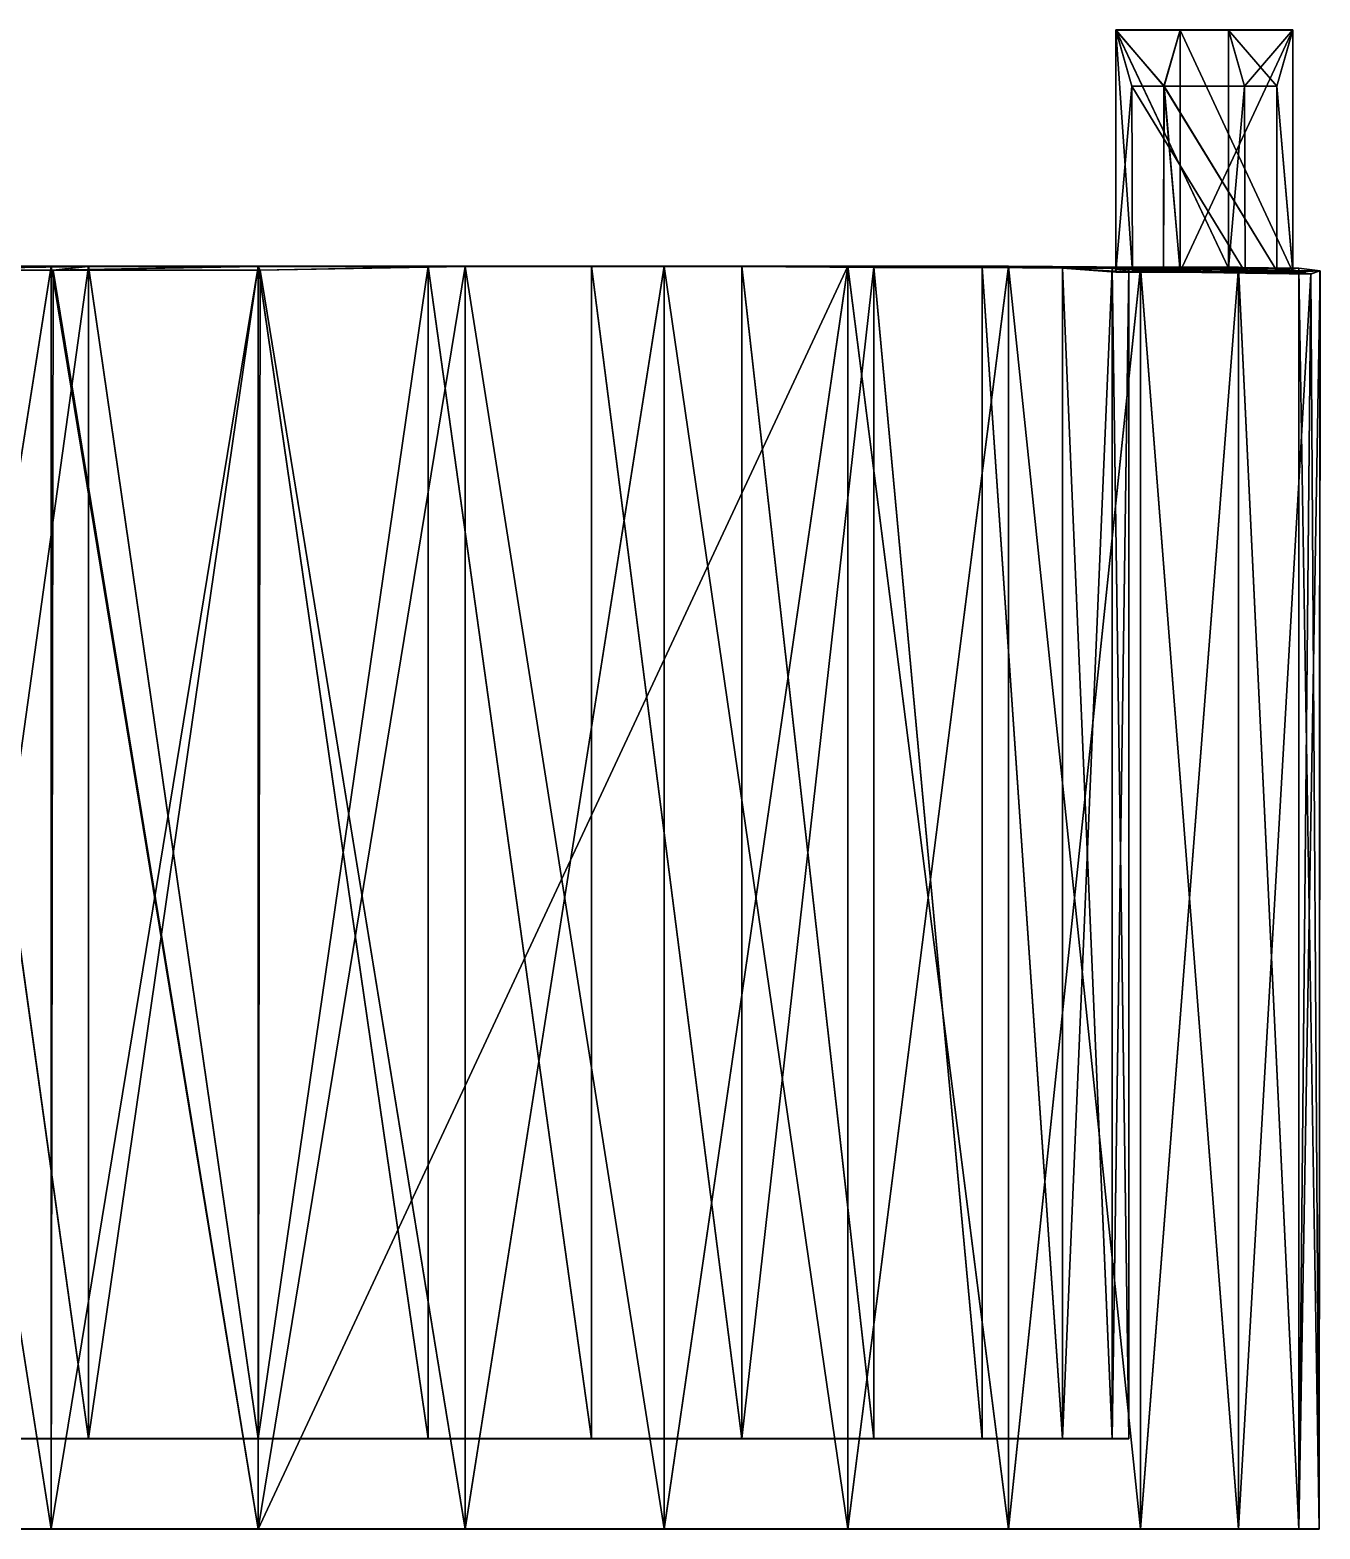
# Model space of a CAD drawing. Extents: x 1.3 to 43.3, y 5.2 to 35.2.
# Drawn here: x 17.78 to 43.3, y 5.23 to 34.88 of the extents above; entities that cross this region are included whole.
import ezdxf

# ---------------------------------------------------------------- set-up
doc = ezdxf.new("R2010")
doc.units = 0

msp = doc.modelspace()

# ---------------------------------------------------------------- linework, layer by layer
for points in [[(41.49, 30.169, 29.352), (39.258, 34.88, 29.032), (39.258, 30.089, 29.031)], [(40.212, 33.766, 22.445), (39.576, 33.766, 26.837), (39.258, 34.88, 29.032)], [(40.53, 34.88, 20.25), (39.258, 34.88, 29.032), (41.489, 34.88, 29.353)], [(41.49, 30.169, 29.352), (41.489, 34.88, 29.353), (39.258, 34.88, 29.032)], [(39.576, 33.766, 26.837), (39.258, 30.089, 29.031), (39.258, 34.88, 29.032)], [(40.53, 34.88, 20.25), (40.212, 33.766, 22.445), (39.258, 34.88, 29.032)], [(42.762, 34.878, 20.572), (41.49, 34.878, 29.352), (39.259, 34.878, 29.031)], [(42.762, 34.878, 20.572), (39.259, 34.878, 29.031), (40.531, 34.878, 20.251)], [(41.49, 30.171, 29.352), (39.259, 30.091, 29.031), (39.259, 34.878, 29.031)], [(41.49, 30.171, 29.352), (39.259, 34.878, 29.031), (41.49, 34.878, 29.352)], [(39.259, 34.878, 29.031), (39.259, 30.091, 29.031), (39.589, 30.091, 26.751)], [(39.259, 34.878, 29.031), (39.589, 30.091, 26.751), (39.577, 33.765, 26.836)], [(39.259, 34.878, 29.031), (39.577, 33.765, 26.836), (40.213, 33.765, 22.446)], [(40.531, 34.878, 20.251), (39.259, 34.878, 29.031), (40.213, 33.765, 22.446)], [(40.53, 34.88, 20.25), (40.53, 30.1, 20.251), (40.212, 33.766, 22.445)], [(40.213, 33.765, 22.446), (40.531, 30.09, 20.251), (40.531, 34.878, 20.251)], [(40.53, 34.88, 20.25), (41.489, 34.88, 29.353), (42.761, 34.88, 20.571)], [(42.761, 34.88, 20.571), (40.53, 30.1, 20.251), (40.53, 34.88, 20.25)], [(42.761, 34.88, 20.571), (42.761, 30.1, 20.572), (40.53, 30.1, 20.251)], [(40.531, 34.878, 20.251), (40.531, 30.09, 20.251), (42.762, 30.09, 20.572)], [(40.531, 34.878, 20.251), (42.762, 30.09, 20.572), (42.762, 34.878, 20.572)], [(41.807, 33.766, 27.158), (41.489, 34.88, 29.353), (42.761, 34.88, 20.571)], [(41.807, 33.766, 27.158), (41.49, 30.169, 29.352), (41.489, 34.88, 29.353)], [(42.444, 33.765, 22.767), (42.762, 34.878, 20.572), (41.49, 34.878, 29.352)], [(41.49, 34.878, 29.352), (41.49, 30.171, 29.352), (41.808, 33.765, 27.157)], [(41.49, 34.878, 29.352), (41.808, 33.765, 27.157), (42.444, 33.765, 22.767)], [(42.761, 34.88, 20.571), (42.443, 33.766, 22.766), (41.807, 33.766, 27.158)], [(42.761, 34.88, 20.571), (42.761, 30.1, 20.572), (42.443, 33.766, 22.766)], [(42.444, 33.765, 22.767), (42.762, 30.09, 20.572), (42.762, 34.878, 20.572)], [(39.576, 33.766, 26.837), (39.589, 30.089, 26.751), (39.258, 30.089, 29.031)], [(39.576, 33.766, 26.837), (41.807, 33.766, 27.158), (42.443, 33.766, 22.766)], [(39.576, 33.766, 26.837), (42.443, 33.766, 22.766), (40.212, 33.766, 22.445)], [(39.576, 33.766, 26.837), (39.589, 30.089, 26.751), (41.82, 30.089, 27.072)], [(39.576, 33.766, 26.837), (41.82, 30.089, 27.072), (41.807, 33.766, 27.158)], [(39.577, 33.765, 26.836), (40.213, 33.765, 22.446), (42.444, 33.765, 22.767)], [(39.577, 33.765, 26.836), (42.444, 33.765, 22.767), (41.808, 33.765, 27.157)], [(39.577, 33.765, 26.836), (41.808, 33.765, 27.157), (41.821, 30.091, 27.072)], [(39.577, 33.765, 26.836), (41.821, 30.091, 27.072), (39.589, 30.091, 26.751)], [(40.212, 33.766, 22.445), (42.443, 30.117, 22.768), (40.2, 30.1, 22.53)], [(40.53, 30.1, 20.251), (40.2, 30.1, 22.53), (40.212, 33.766, 22.445)], [(42.444, 30.114, 22.769), (40.213, 33.765, 22.446), (40.201, 30.098, 22.531)], [(40.213, 33.765, 22.446), (40.201, 30.098, 22.531), (40.531, 30.09, 20.251)], [(40.212, 33.766, 22.445), (42.443, 33.766, 22.766), (42.443, 30.117, 22.768)], [(42.444, 30.114, 22.769), (42.444, 33.765, 22.767), (40.213, 33.765, 22.446)], [(41.807, 33.766, 27.158), (41.82, 30.089, 27.072), (41.49, 30.169, 29.352)], [(41.49, 30.171, 29.352), (41.821, 30.091, 27.072), (41.808, 33.765, 27.157)], [(42.761, 30.1, 20.572), (42.443, 30.117, 22.768), (42.443, 33.766, 22.766)], [(42.444, 33.765, 22.767), (42.444, 30.114, 22.769), (42.762, 30.09, 20.572)], [(18.197, 30.205, 2.388), (18.197, 5.228, 2.388), (14.259, 5.228, 3.579)], [(18.197, 30.205, 2.388), (14.259, 5.228, 3.579), (14.259, 30.205, 3.579)], [(18.197, 30.205, 2.388), (14.259, 30.205, 3.579), (15.701, 30.205, 7.05)], [(18.197, 30.202, 2.39), (14.259, 30.202, 3.581), (14.259, 5.23, 3.581)], [(18.197, 30.202, 2.39), (14.259, 5.23, 3.581), (18.197, 5.23, 2.39)], [(14.259, 30.202, 3.581), (18.197, 30.202, 2.39), (15.7, 30.202, 7.049)], [(14.298, 30.13, 42.393), (14.259, 5.228, 42.247), (18.197, 5.228, 43.438)], [(14.298, 30.127, 42.392), (18.197, 5.23, 43.436), (14.259, 5.23, 42.245)], [(18.932, 30.205, 39.753), (15.701, 30.205, 38.776), (14.298, 30.13, 42.393)], [(14.298, 30.13, 42.393), (18.236, 30.13, 43.584), (18.932, 30.205, 39.753)], [(14.298, 30.127, 42.392), (15.7, 30.202, 38.777), (18.932, 30.202, 39.755)], [(18.236, 30.127, 43.583), (14.298, 30.127, 42.392), (18.932, 30.202, 39.755)], [(14.298, 30.13, 42.393), (18.197, 5.228, 43.438), (18.236, 30.13, 43.584)], [(14.298, 30.127, 42.392), (18.236, 30.127, 43.583), (18.197, 5.23, 43.436)], [(15.7, 30.202, 7.049), (18.932, 30.202, 6.071), (18.932, 7.014, 6.071)], [(15.7, 30.202, 7.049), (18.932, 7.014, 6.071), (15.7, 7.014, 7.049)], [(15.7, 30.202, 38.777), (15.7, 7.014, 38.777), (18.932, 7.014, 39.755)], [(15.7, 30.202, 38.777), (18.932, 7.014, 39.755), (18.932, 30.202, 39.755)], [(18.197, 30.202, 2.39), (18.932, 30.202, 6.071), (15.7, 30.202, 7.049)], [(15.701, 7.017, 7.05), (18.932, 30.205, 6.073), (15.701, 30.205, 7.05)], [(15.701, 30.205, 38.776), (18.932, 30.205, 39.753), (18.932, 7.017, 39.753)], [(15.701, 30.205, 38.776), (18.932, 7.017, 39.753), (15.701, 7.017, 38.776)], [(15.701, 7.017, 7.05), (18.932, 7.017, 6.073), (18.932, 30.205, 6.073)], [(15.701, 30.205, 7.05), (18.932, 30.205, 6.073), (18.197, 30.205, 2.388)], [(18.197, 30.205, 2.388), (22.293, 30.205, 1.986), (26.388, 30.205, 2.388)], [(22.293, 5.228, 1.986), (18.197, 5.228, 2.388), (18.197, 30.205, 2.388)], [(18.197, 30.205, 2.388), (26.388, 30.205, 2.388), (33.955, 30.205, 5.513)], [(33.955, 30.205, 5.513), (22.293, 5.228, 1.986), (18.197, 30.205, 2.388)], [(22.293, 30.205, 1.986), (18.197, 30.205, 2.388), (18.932, 30.205, 6.073)], [(18.197, 30.202, 2.39), (22.292, 30.202, 1.988), (18.932, 30.202, 6.071)], [(22.292, 30.202, 1.988), (18.197, 30.202, 2.39), (18.197, 5.23, 2.39)], [(22.292, 30.202, 1.988), (18.197, 5.23, 2.39), (22.292, 5.23, 1.988)], [(18.236, 30.13, 43.584), (18.197, 5.228, 43.438), (22.293, 5.228, 43.84)], [(18.236, 30.127, 43.583), (22.292, 5.23, 43.838), (18.197, 5.23, 43.436)], [(18.236, 30.13, 43.584), (22.331, 30.13, 43.986), (22.292, 30.205, 40.083)], [(18.236, 30.13, 43.584), (22.292, 30.205, 40.083), (18.932, 30.205, 39.753)], [(22.331, 30.127, 43.985), (18.236, 30.127, 43.583), (22.292, 30.202, 40.085)], [(18.236, 30.127, 43.583), (18.932, 30.202, 39.755), (22.292, 30.202, 40.085)], [(18.236, 30.13, 43.584), (22.293, 5.228, 43.84), (22.331, 30.13, 43.986)], [(18.236, 30.127, 43.583), (22.331, 30.127, 43.985), (22.292, 5.23, 43.838)], [(18.932, 7.017, 6.073), (22.292, 30.205, 5.743), (18.932, 30.205, 6.073)], [(18.932, 30.205, 39.753), (22.292, 30.205, 40.083), (22.292, 7.017, 40.083)], [(18.932, 30.205, 39.753), (22.292, 7.017, 40.083), (18.932, 7.017, 39.753)], [(18.932, 7.017, 6.073), (22.292, 7.017, 5.743), (22.292, 30.205, 5.743)], [(22.293, 30.205, 1.986), (18.932, 30.205, 6.073), (22.292, 30.205, 5.743)], [(18.932, 30.202, 6.071), (22.292, 30.202, 5.741), (22.292, 7.014, 5.741)], [(18.932, 30.202, 6.071), (22.292, 7.014, 5.741), (18.932, 7.014, 6.071)], [(18.932, 30.202, 39.755), (18.932, 7.014, 39.755), (22.292, 7.014, 40.085)], [(18.932, 30.202, 39.755), (22.292, 7.014, 40.085), (22.292, 30.202, 40.085)], [(18.932, 30.202, 6.071), (22.292, 30.202, 1.988), (22.292, 30.202, 5.741)], [(22.292, 7.017, 5.743), (25.653, 30.205, 6.073), (22.292, 30.205, 5.743)], [(22.292, 30.205, 40.083), (25.653, 30.205, 39.753), (25.653, 7.017, 39.753)], [(22.292, 30.205, 40.083), (25.653, 7.017, 39.753), (22.292, 7.017, 40.083)], [(22.292, 7.017, 5.743), (25.653, 7.017, 6.073), (25.653, 30.205, 6.073)], [(22.331, 30.13, 43.986), (26.388, 30.205, 43.438), (22.292, 30.205, 40.083)], [(26.388, 30.205, 43.438), (25.653, 30.205, 39.753), (22.292, 30.205, 40.083)], [(25.653, 30.205, 6.073), (22.293, 30.205, 1.986), (22.292, 30.205, 5.743)], [(22.292, 30.202, 5.741), (25.653, 30.202, 6.071), (25.653, 7.014, 6.071)], [(22.292, 30.202, 5.741), (25.653, 7.014, 6.071), (22.292, 7.014, 5.741)], [(22.292, 30.202, 40.085), (22.292, 7.014, 40.085), (25.653, 7.014, 39.755)], [(22.292, 30.202, 40.085), (25.653, 7.014, 39.755), (25.653, 30.202, 39.755)], [(26.388, 30.202, 43.436), (22.331, 30.127, 43.985), (22.292, 30.202, 40.085)], [(26.388, 30.202, 43.436), (22.292, 30.202, 40.085), (25.653, 30.202, 39.755)], [(22.292, 30.202, 1.988), (26.388, 30.202, 2.39), (25.653, 30.202, 6.071)], [(22.292, 30.202, 1.988), (25.653, 30.202, 6.071), (22.292, 30.202, 5.741)], [(26.388, 30.202, 2.39), (22.292, 30.202, 1.988), (22.292, 5.23, 1.988)], [(26.388, 30.202, 2.39), (22.292, 5.23, 1.988), (26.388, 5.23, 2.39)], [(22.331, 30.127, 43.985), (26.388, 5.23, 43.436), (22.292, 5.23, 43.838)], [(33.955, 30.205, 5.513), (30.326, 5.228, 3.579), (22.293, 5.228, 1.986)], [(26.388, 30.205, 2.388), (22.293, 30.205, 1.986), (25.653, 30.205, 6.073)], [(22.331, 30.13, 43.986), (22.293, 5.228, 43.84), (26.388, 5.228, 43.438)], [(22.331, 30.13, 43.986), (26.388, 5.228, 43.438), (26.388, 30.205, 43.438)], [(22.331, 30.127, 43.985), (26.388, 30.202, 43.436), (26.388, 5.23, 43.436)], [(25.653, 30.205, 6.073), (28.884, 7.017, 7.05), (28.884, 30.205, 7.05)], [(25.653, 30.205, 39.753), (28.884, 30.205, 38.776), (28.884, 7.017, 38.776)], [(25.653, 30.205, 39.753), (28.884, 7.017, 38.776), (25.653, 7.017, 39.753)], [(25.653, 30.205, 6.073), (25.653, 7.017, 6.073), (28.884, 7.017, 7.05)], [(25.653, 30.205, 39.753), (26.388, 30.205, 43.438), (28.884, 30.205, 38.776)], [(28.884, 30.205, 7.05), (26.388, 30.205, 2.388), (25.653, 30.205, 6.073)], [(25.653, 30.202, 6.071), (28.885, 30.202, 7.049), (28.885, 7.014, 7.049)], [(25.653, 30.202, 6.071), (28.885, 7.014, 7.049), (25.653, 7.014, 6.071)], [(25.653, 30.202, 39.755), (25.653, 7.014, 39.755), (28.885, 7.014, 38.777)], [(25.653, 30.202, 39.755), (28.885, 7.014, 38.777), (28.885, 30.202, 38.777)], [(28.885, 30.202, 7.049), (25.653, 30.202, 6.071), (26.388, 30.202, 2.39)], [(25.653, 30.202, 39.755), (28.885, 30.202, 38.777), (26.388, 30.202, 43.436)], [(26.388, 5.228, 43.438), (30.326, 30.205, 42.247), (26.388, 30.205, 43.438)], [(26.388, 30.205, 2.388), (30.326, 30.205, 3.579), (33.955, 30.205, 5.513)], [(26.388, 5.228, 43.438), (30.326, 5.228, 42.247), (30.326, 30.205, 42.247)], [(26.388, 30.205, 43.438), (30.326, 30.205, 42.247), (28.884, 30.205, 38.776)], [(30.326, 30.205, 3.579), (26.388, 30.205, 2.388), (28.884, 30.205, 7.05)], [(26.388, 30.202, 43.436), (30.326, 30.202, 42.245), (30.326, 5.23, 42.245)], [(26.388, 30.202, 43.436), (30.326, 5.23, 42.245), (26.388, 5.23, 43.436)], [(26.388, 5.23, 2.39), (30.326, 5.23, 3.581), (30.326, 30.202, 3.581)], [(30.326, 30.202, 42.245), (26.388, 30.202, 43.436), (28.885, 30.202, 38.777)], [(26.388, 30.202, 2.39), (30.326, 30.202, 3.581), (28.885, 30.202, 7.049)], [(30.326, 30.202, 3.581), (26.388, 30.202, 2.39), (26.388, 5.23, 2.39)], [(28.884, 30.205, 7.05), (31.862, 7.017, 8.637), (31.862, 30.205, 8.637)], [(28.884, 30.205, 38.776), (31.862, 30.205, 37.189), (31.862, 7.017, 37.189)], [(28.884, 30.205, 38.776), (31.862, 7.017, 37.189), (28.884, 7.017, 38.776)], [(28.884, 30.205, 7.05), (31.862, 30.205, 8.637), (30.326, 30.205, 3.579)], [(28.884, 30.205, 7.05), (28.884, 7.017, 7.05), (31.862, 7.017, 8.637)], [(30.326, 30.205, 42.247), (31.862, 30.205, 37.189), (28.884, 30.205, 38.776)], [(28.885, 30.202, 7.049), (31.863, 30.202, 8.635), (31.863, 7.014, 8.635)], [(28.885, 30.202, 7.049), (31.863, 7.014, 8.635), (28.885, 7.014, 7.049)], [(28.885, 30.202, 38.777), (28.885, 7.014, 38.777), (31.863, 7.014, 37.191)], [(28.885, 30.202, 38.777), (31.863, 7.014, 37.191), (31.863, 30.202, 37.191)], [(28.885, 30.202, 38.777), (31.863, 30.202, 37.191), (30.326, 30.202, 42.245)], [(30.326, 30.202, 3.581), (31.863, 30.202, 8.635), (28.885, 30.202, 7.049)], [(30.326, 5.228, 42.247), (33.955, 30.205, 40.313), (30.326, 30.205, 42.247)], [(33.955, 30.205, 5.513), (33.955, 5.228, 5.513), (30.326, 5.228, 3.579)], [(30.326, 5.228, 42.247), (33.955, 5.228, 40.313), (33.955, 30.205, 40.313)], [(30.326, 30.205, 42.247), (33.955, 30.205, 40.313), (31.862, 30.205, 37.189)], [(33.955, 30.205, 5.513), (30.326, 30.205, 3.579), (31.862, 30.205, 8.637)], [(33.955, 30.202, 40.312), (30.326, 5.23, 42.245), (30.326, 30.202, 42.245)], [(33.955, 30.202, 40.312), (33.955, 5.23, 40.312), (30.326, 5.23, 42.245)], [(33.955, 30.202, 40.312), (30.326, 30.202, 42.245), (31.863, 30.202, 37.191)], [(30.326, 30.202, 3.581), (33.955, 30.202, 5.514), (31.863, 30.202, 8.635)], [(33.955, 5.23, 5.514), (33.955, 30.202, 5.514), (30.326, 30.202, 3.581)], [(30.326, 5.23, 3.581), (33.955, 5.23, 5.514), (30.326, 30.202, 3.581)], [(31.862, 7.017, 8.637), (34.472, 30.186, 10.772), (31.862, 30.205, 8.637)], [(31.862, 30.205, 37.189), (34.472, 30.186, 35.054), (34.472, 7.017, 35.054)], [(31.862, 30.205, 37.189), (34.472, 7.017, 35.054), (31.862, 7.017, 37.189)], [(31.862, 30.205, 37.189), (33.955, 30.205, 40.313), (34.472, 30.186, 35.054)], [(31.862, 30.205, 8.637), (34.472, 30.186, 10.772), (33.955, 30.205, 5.513)], [(31.862, 7.017, 8.637), (34.472, 7.017, 10.772), (34.472, 30.186, 10.772)], [(31.863, 30.202, 8.635), (34.473, 30.184, 10.771), (34.473, 7.014, 10.771)], [(31.863, 30.202, 8.635), (34.473, 7.014, 10.771), (31.863, 7.014, 8.635)], [(31.863, 30.202, 37.191), (31.863, 7.014, 37.191), (34.473, 7.014, 35.055)], [(31.863, 30.202, 37.191), (34.473, 7.014, 35.055), (34.473, 30.184, 35.055)], [(33.955, 30.202, 40.312), (31.863, 30.202, 37.191), (34.473, 30.184, 35.055)], [(33.955, 30.202, 5.514), (34.473, 30.184, 10.771), (31.863, 30.202, 8.635)], [(33.955, 30.205, 5.513), (37.137, 30.205, 8.116), (37.137, 5.228, 8.116)], [(33.955, 30.205, 5.513), (37.137, 5.228, 8.116), (33.955, 5.228, 5.513)], [(33.955, 5.228, 40.313), (37.137, 30.205, 37.71), (33.955, 30.205, 40.313)], [(33.955, 5.228, 40.313), (37.137, 5.228, 37.71), (37.137, 30.205, 37.71)], [(33.955, 30.205, 40.313), (37.137, 30.205, 37.71), (34.472, 30.186, 35.054)], [(37.137, 30.205, 8.116), (33.955, 30.205, 5.513), (34.472, 30.186, 10.772)], [(33.955, 30.202, 5.514), (33.955, 5.23, 5.514), (37.136, 5.23, 8.117)], [(33.955, 30.202, 5.514), (37.136, 5.23, 8.117), (37.136, 30.202, 8.117)], [(37.136, 30.202, 37.709), (33.955, 5.23, 40.312), (33.955, 30.202, 40.312)], [(37.136, 30.202, 37.709), (37.136, 5.23, 37.709), (33.955, 5.23, 40.312)], [(37.136, 30.202, 37.709), (33.955, 30.202, 40.312), (34.473, 30.184, 35.055)], [(33.955, 30.202, 5.514), (37.136, 30.202, 8.117), (34.473, 30.184, 10.771)], [(36.614, 30.186, 32.452), (34.472, 30.186, 35.054), (37.137, 30.205, 37.71)], [(36.614, 30.186, 13.374), (37.137, 30.205, 8.116), (34.472, 30.186, 10.772)], [(34.472, 30.186, 10.772), (34.472, 7.017, 10.772), (36.614, 7.017, 13.374)], [(34.472, 30.186, 10.772), (36.614, 7.017, 13.374), (36.614, 30.186, 13.374)], [(34.472, 30.186, 35.054), (36.614, 30.186, 32.452), (36.614, 7.017, 32.452)], [(34.472, 30.186, 35.054), (36.614, 7.017, 32.452), (34.472, 7.017, 35.054)], [(36.615, 30.184, 32.453), (37.136, 30.202, 37.709), (34.473, 30.184, 35.055)], [(37.136, 30.202, 8.117), (36.615, 30.184, 13.373), (34.473, 30.184, 10.771)], [(34.473, 30.184, 10.771), (36.615, 30.184, 13.373), (36.615, 7.014, 13.373)], [(34.473, 30.184, 10.771), (36.615, 7.014, 13.373), (34.473, 7.014, 10.771)], [(34.473, 30.184, 35.055), (34.473, 7.014, 35.055), (36.615, 7.014, 32.453)], [(34.473, 30.184, 35.055), (36.615, 7.014, 32.453), (36.615, 30.184, 32.453)], [(39.747, 30.186, 34.539), (36.614, 30.186, 32.452), (37.137, 30.205, 37.71)], [(39.747, 30.186, 11.287), (37.137, 30.205, 8.116), (36.614, 30.186, 13.374)], [(36.614, 30.186, 32.452), (38.205, 30.168, 29.483), (38.206, 7.017, 29.484)], [(36.614, 30.186, 32.452), (38.206, 7.017, 29.484), (36.614, 7.017, 32.452)], [(38.206, 7.017, 16.342), (38.206, 30.17, 16.342), (36.614, 30.186, 13.374)], [(38.206, 7.017, 16.342), (36.614, 30.186, 13.374), (36.614, 7.017, 13.374)], [(38.205, 30.168, 29.483), (36.614, 30.186, 32.452), (39.747, 30.186, 34.539)], [(38.206, 30.17, 16.342), (39.747, 30.186, 11.287), (36.614, 30.186, 13.374)], [(39.746, 30.184, 34.538), (37.136, 30.202, 37.709), (36.615, 30.184, 32.453)], [(37.136, 30.202, 8.117), (39.746, 30.184, 11.288), (36.615, 30.184, 13.373)], [(36.615, 30.184, 32.453), (36.615, 7.014, 32.453), (38.207, 7.014, 29.484)], [(36.615, 30.184, 32.453), (38.207, 7.014, 29.484), (38.207, 30.168, 29.484)], [(38.207, 7.014, 16.342), (36.615, 7.014, 13.373), (36.615, 30.184, 13.373)], [(38.207, 7.014, 16.342), (36.615, 30.184, 13.373), (38.207, 30.168, 16.342)], [(36.615, 30.184, 32.453), (38.207, 30.168, 29.484), (39.746, 30.184, 34.538)], [(38.207, 30.168, 16.342), (36.615, 30.184, 13.373), (39.746, 30.184, 11.288)], [(37.136, 30.202, 8.117), (37.136, 5.23, 8.117), (39.746, 5.23, 11.288)], [(37.136, 30.202, 8.117), (39.746, 5.23, 11.288), (39.746, 30.184, 11.288)], [(39.746, 30.184, 34.538), (37.136, 5.23, 37.709), (37.136, 30.202, 37.709)], [(39.746, 30.184, 34.538), (39.746, 5.23, 34.538), (37.136, 5.23, 37.709)], [(39.747, 30.186, 11.287), (37.137, 5.228, 8.116), (37.137, 30.205, 8.116)], [(37.137, 5.228, 37.71), (39.747, 30.186, 34.539), (37.137, 30.205, 37.71)], [(39.747, 30.186, 11.287), (39.747, 5.228, 11.287), (37.137, 5.228, 8.116)], [(37.137, 5.228, 37.71), (39.747, 5.228, 34.539), (39.747, 30.186, 34.539)], [(41.688, 30.184, 30.922), (38.205, 30.168, 29.483), (39.747, 30.186, 34.539)], [(41.688, 30.184, 30.922), (38.205, 30.168, 29.483), (39.258, 30.089, 29.031)], [(39.589, 30.089, 26.751), (38.205, 30.168, 29.483), (39.186, 30.165, 26.263)], [(39.589, 30.089, 26.751), (39.258, 30.089, 29.031), (38.205, 30.168, 29.483)], [(38.206, 7.017, 29.484), (38.205, 30.168, 29.483), (39.186, 30.165, 26.263)], [(41.687, 30.186, 14.905), (39.747, 30.186, 11.287), (38.206, 30.17, 16.342)], [(38.206, 30.17, 16.342), (39.186, 30.17, 19.563), (41.687, 30.186, 14.905)], [(38.206, 30.17, 16.342), (38.206, 7.017, 16.342), (39.186, 7.017, 19.563)], [(38.206, 30.17, 16.342), (39.186, 7.017, 19.563), (39.186, 30.17, 19.563)], [(38.206, 7.017, 29.484), (39.186, 30.165, 26.263), (39.186, 7.017, 26.263)], [(41.686, 30.184, 30.921), (39.259, 30.091, 29.031), (38.207, 30.168, 29.484)], [(38.207, 30.168, 29.484), (41.686, 30.184, 30.921), (39.746, 30.184, 34.538)], [(39.746, 30.184, 11.288), (41.686, 30.184, 14.905), (38.207, 30.168, 16.342)], [(41.686, 30.184, 14.905), (39.187, 30.16, 19.563), (38.207, 30.168, 16.342)], [(39.589, 30.091, 26.751), (39.187, 30.168, 26.263), (38.207, 30.168, 29.484)], [(39.589, 30.091, 26.751), (38.207, 30.168, 29.484), (39.259, 30.091, 29.031)], [(39.187, 7.014, 26.263), (39.187, 30.168, 26.263), (38.207, 30.168, 29.484)], [(39.187, 7.014, 26.263), (38.207, 30.168, 29.484), (38.207, 7.014, 29.484)], [(38.207, 30.168, 16.342), (39.187, 30.16, 19.563), (39.187, 7.014, 19.563)], [(38.207, 30.168, 16.342), (39.187, 7.014, 19.563), (38.207, 7.014, 16.342)], [(43.121, 30.058, 19.195), (41.687, 30.186, 14.905), (39.186, 30.17, 19.563)], [(40.2, 30.1, 22.53), (39.186, 30.17, 19.563), (39.516, 30.168, 22.913)], [(39.186, 7.017, 19.563), (39.516, 30.168, 22.913), (39.186, 30.17, 19.563)], [(40.2, 30.1, 22.53), (40.53, 30.1, 20.251), (39.186, 30.17, 19.563)], [(39.186, 30.165, 26.263), (39.516, 30.168, 22.913), (39.517, 7.017, 22.913)], [(39.186, 7.017, 19.563), (39.517, 7.017, 22.913), (39.516, 30.168, 22.913)], [(42.882, 30.165, 26.707), (39.186, 30.165, 26.263), (39.516, 30.168, 22.913)], [(41.82, 30.089, 27.072), (39.186, 30.165, 26.263), (42.882, 30.165, 26.707)], [(39.186, 30.165, 26.263), (39.517, 7.017, 22.913), (39.186, 7.017, 26.263)], [(41.82, 30.089, 27.072), (39.589, 30.089, 26.751), (39.186, 30.165, 26.263)], [(41.686, 30.184, 14.905), (43.12, 30.049, 19.195), (39.187, 30.16, 19.563)], [(40.201, 30.098, 22.531), (39.518, 30.168, 22.913), (39.187, 30.16, 19.563)], [(41.821, 30.091, 27.072), (39.187, 30.168, 26.263), (39.589, 30.091, 26.751)], [(39.187, 30.168, 26.263), (39.187, 7.014, 26.263), (39.518, 7.014, 22.913)], [(39.187, 30.168, 26.263), (39.518, 7.014, 22.913), (39.518, 30.168, 22.913)], [(39.187, 7.014, 19.563), (39.187, 30.16, 19.563), (39.518, 30.168, 22.913)], [(39.187, 7.014, 19.563), (39.518, 30.168, 22.913), (39.518, 7.014, 22.913)], [(41.821, 30.091, 27.072), (42.881, 30.168, 26.707), (39.187, 30.168, 26.263)], [(39.518, 30.168, 22.913), (39.187, 30.168, 26.263), (42.881, 30.168, 26.707)], [(40.201, 30.098, 22.531), (39.187, 30.16, 19.563), (40.531, 30.09, 20.251)], [(40.531, 30.09, 20.251), (39.187, 30.16, 19.563), (43.12, 30.049, 19.195)], [(41.688, 30.184, 30.922), (39.258, 30.089, 29.031), (41.49, 30.169, 29.352)], [(41.686, 30.184, 30.921), (41.49, 30.171, 29.352), (39.259, 30.091, 29.031)], [(42.443, 30.117, 22.768), (39.516, 30.168, 22.913), (43.3, 30.115, 23.299)], [(42.882, 30.165, 26.707), (39.516, 30.168, 22.913), (43.3, 30.115, 23.299)], [(42.443, 30.117, 22.768), (40.2, 30.1, 22.53), (39.516, 30.168, 22.913)], [(43.298, 30.115, 23.299), (39.518, 30.168, 22.913), (40.201, 30.098, 22.531)], [(39.518, 30.168, 22.913), (42.881, 30.168, 26.707), (43.298, 30.115, 23.299)], [(39.746, 30.184, 11.288), (39.746, 5.23, 11.288), (41.686, 5.23, 14.905)], [(39.746, 30.184, 11.288), (41.686, 5.23, 14.905), (41.686, 30.184, 14.905)], [(41.686, 30.184, 30.921), (39.746, 5.23, 34.538), (39.746, 30.184, 34.538)], [(41.686, 30.184, 30.921), (41.686, 5.23, 30.921), (39.746, 5.23, 34.538)], [(39.747, 30.186, 11.287), (41.687, 5.228, 14.905), (39.747, 5.228, 11.287)], [(39.747, 5.228, 34.539), (41.688, 30.184, 30.922), (39.747, 30.186, 34.539)], [(39.747, 30.186, 11.287), (41.687, 30.186, 14.905), (41.687, 5.228, 14.905)], [(39.747, 5.228, 34.539), (41.687, 5.228, 30.921), (41.688, 30.184, 30.922)], [(43.298, 30.115, 23.299), (40.201, 30.098, 22.531), (42.444, 30.114, 22.769)], [(40.531, 30.09, 20.251), (43.12, 30.049, 19.195), (42.762, 30.09, 20.572)], [(41.49, 30.169, 29.352), (42.882, 30.165, 26.707), (41.688, 30.184, 30.922)], [(41.49, 30.171, 29.352), (41.686, 30.184, 30.921), (42.881, 30.168, 26.707)], [(41.49, 30.171, 29.352), (42.881, 30.168, 26.707), (41.821, 30.091, 27.072)], [(41.49, 30.169, 29.352), (41.82, 30.089, 27.072), (42.882, 30.165, 26.707)], [(41.686, 30.184, 30.921), (42.881, 30.168, 26.707), (42.881, 5.23, 26.995)], [(41.686, 30.184, 30.921), (42.881, 5.23, 26.995), (41.686, 5.23, 30.921)], [(43.12, 30.049, 19.195), (41.686, 30.184, 14.905), (41.686, 5.23, 14.905)], [(43.12, 30.049, 19.195), (41.686, 5.23, 14.905), (42.881, 5.23, 18.831)], [(42.882, 5.228, 18.83), (41.687, 30.186, 14.905), (43.121, 30.058, 19.195)], [(42.882, 5.228, 18.83), (41.687, 5.228, 14.905), (41.687, 30.186, 14.905)], [(41.688, 30.184, 30.922), (41.687, 5.228, 30.921), (42.882, 5.228, 26.996)], [(41.688, 30.184, 30.922), (42.882, 5.228, 26.996), (42.882, 30.165, 26.707)], [(42.761, 30.1, 20.572), (42.443, 30.117, 22.768), (43.3, 30.115, 23.299)], [(42.762, 30.09, 20.572), (43.298, 30.115, 23.299), (42.444, 30.114, 22.769)], [(42.761, 30.1, 20.572), (43.3, 30.115, 23.299), (43.121, 30.058, 19.195)], [(42.762, 30.09, 20.572), (43.12, 30.049, 19.195), (43.298, 30.115, 23.299)], [(42.881, 30.168, 26.707), (43.298, 30.115, 23.299), (43.284, 5.23, 22.913)], [(42.881, 30.168, 26.707), (43.284, 5.23, 22.913), (42.881, 5.23, 26.995)], [(43.284, 5.23, 22.913), (43.12, 30.049, 19.195), (42.881, 5.23, 18.831)], [(42.882, 5.228, 26.996), (43.3, 30.115, 23.299), (42.882, 30.165, 26.707)], [(42.882, 5.228, 26.996), (43.285, 5.228, 22.913), (43.3, 30.115, 23.299)], [(43.121, 30.058, 19.195), (43.285, 5.228, 22.913), (42.882, 5.228, 18.83)], [(43.284, 5.23, 22.913), (43.298, 30.115, 23.299), (43.12, 30.049, 19.195)], [(43.121, 30.058, 19.195), (43.3, 30.115, 23.299), (43.285, 5.228, 22.913)], [(22.292, 7.014, 40.085), (15.7, 7.014, 38.777), (10.112, 7.014, 35.055)], [(10.112, 7.014, 10.771), (15.7, 7.014, 7.049), (22.292, 7.014, 5.741)], [(34.473, 7.014, 35.055), (22.292, 7.014, 40.085), (10.112, 7.014, 35.055)], [(10.112, 7.014, 10.771), (22.292, 7.014, 5.741), (34.473, 7.014, 10.771)], [(34.473, 7.014, 10.771), (34.473, 7.014, 35.055), (10.112, 7.014, 35.055)], [(10.112, 7.014, 35.055), (10.112, 7.014, 10.771), (34.473, 7.014, 10.771)], [(22.292, 7.014, 40.085), (18.932, 7.014, 39.755), (15.7, 7.014, 38.777)], [(15.7, 7.014, 7.049), (18.932, 7.014, 6.071), (22.292, 7.014, 5.741)], [(18.932, 7.017, 6.073), (15.701, 7.017, 7.05), (22.292, 7.017, 40.083)], [(15.701, 7.017, 38.776), (18.932, 7.017, 39.753), (15.701, 7.017, 7.05)], [(18.932, 7.017, 39.753), (22.292, 7.017, 40.083), (15.701, 7.017, 7.05)], [(22.292, 7.017, 5.743), (18.932, 7.017, 6.073), (22.292, 7.017, 40.083)], [(25.653, 7.017, 6.073), (22.292, 7.017, 5.743), (28.884, 7.017, 38.776)], [(22.292, 7.017, 40.083), (25.653, 7.017, 39.753), (22.292, 7.017, 5.743)], [(25.653, 7.017, 39.753), (28.884, 7.017, 38.776), (22.292, 7.017, 5.743)], [(28.885, 7.014, 38.777), (25.653, 7.014, 39.755), (22.292, 7.014, 40.085)], [(22.292, 7.014, 5.741), (25.653, 7.014, 6.071), (28.885, 7.014, 7.049)], [(34.473, 7.014, 35.055), (28.885, 7.014, 38.777), (22.292, 7.014, 40.085)], [(22.292, 7.014, 5.741), (28.885, 7.014, 7.049), (34.473, 7.014, 10.771)], [(28.884, 7.017, 7.05), (25.653, 7.017, 6.073), (28.884, 7.017, 38.776)], [(34.472, 7.017, 10.772), (31.862, 7.017, 8.637), (28.884, 7.017, 38.776)], [(31.862, 7.017, 8.637), (28.884, 7.017, 7.05), (28.884, 7.017, 38.776)], [(28.884, 7.017, 38.776), (31.862, 7.017, 37.189), (34.472, 7.017, 10.772)], [(34.473, 7.014, 35.055), (31.863, 7.014, 37.191), (28.885, 7.014, 38.777)], [(28.885, 7.014, 7.049), (31.863, 7.014, 8.635), (34.473, 7.014, 10.771)], [(31.862, 7.017, 37.189), (34.472, 7.017, 35.054), (34.472, 7.017, 10.772)], [(38.206, 7.017, 16.342), (36.614, 7.017, 13.374), (34.472, 7.017, 35.054)], [(36.614, 7.017, 13.374), (34.472, 7.017, 10.772), (34.472, 7.017, 35.054)], [(34.472, 7.017, 35.054), (36.614, 7.017, 32.452), (38.206, 7.017, 16.342)], [(34.473, 7.014, 10.771), (36.615, 7.014, 13.373), (38.207, 7.014, 16.342)], [(38.207, 7.014, 29.484), (36.615, 7.014, 32.453), (34.473, 7.014, 35.055)], [(34.473, 7.014, 10.771), (38.207, 7.014, 16.342), (39.518, 7.014, 22.913)], [(39.518, 7.014, 22.913), (38.207, 7.014, 29.484), (34.473, 7.014, 35.055)], [(34.473, 7.014, 10.771), (39.518, 7.014, 22.913), (34.473, 7.014, 35.055)], [(36.614, 7.017, 32.452), (38.206, 7.017, 29.484), (38.206, 7.017, 16.342)], [(39.186, 7.017, 19.563), (38.206, 7.017, 16.342), (38.206, 7.017, 29.484)], [(38.206, 7.017, 29.484), (39.186, 7.017, 26.263), (39.186, 7.017, 19.563)], [(38.207, 7.014, 16.342), (39.187, 7.014, 19.563), (39.518, 7.014, 22.913)], [(39.518, 7.014, 22.913), (39.187, 7.014, 26.263), (38.207, 7.014, 29.484)], [(39.186, 7.017, 26.263), (39.517, 7.017, 22.913), (39.186, 7.017, 19.563)], [(26.388, 5.23, 2.39), (10.63, 5.23, 5.514), (1.704, 5.23, 18.831)], [(1.704, 5.23, 18.831), (4.839, 5.23, 34.538), (18.197, 5.23, 43.436)], [(26.388, 5.23, 2.39), (1.704, 5.23, 18.831), (18.197, 5.23, 43.436)], [(4.839, 5.23, 34.538), (10.63, 5.23, 40.312), (18.197, 5.23, 43.436)], [(14.259, 5.228, 3.579), (18.197, 5.228, 2.388), (10.629, 5.228, 40.313)], [(14.259, 5.228, 42.247), (10.629, 5.228, 40.313), (18.197, 5.228, 2.388)], [(18.197, 5.23, 2.39), (14.259, 5.23, 3.581), (10.63, 5.23, 5.514)], [(10.63, 5.23, 40.312), (14.259, 5.23, 42.245), (18.197, 5.23, 43.436)], [(26.388, 5.23, 2.39), (18.197, 5.23, 2.39), (10.63, 5.23, 5.514)], [(18.197, 5.228, 43.438), (14.259, 5.228, 42.247), (18.197, 5.228, 2.388)], [(26.388, 5.23, 2.39), (22.292, 5.23, 1.988), (18.197, 5.23, 2.39)], [(18.197, 5.23, 43.436), (22.292, 5.23, 43.838), (26.388, 5.23, 43.436)], [(18.197, 5.23, 43.436), (26.388, 5.23, 43.436), (33.955, 5.23, 40.312)], [(18.197, 5.23, 43.436), (33.955, 5.23, 40.312), (42.881, 5.23, 26.995)], [(18.197, 5.23, 43.436), (42.881, 5.23, 26.995), (26.388, 5.23, 2.39)], [(18.197, 5.228, 2.388), (22.293, 5.228, 1.986), (26.388, 5.228, 43.438)], [(26.388, 5.228, 43.438), (22.293, 5.228, 43.84), (18.197, 5.228, 2.388)], [(22.293, 5.228, 43.84), (18.197, 5.228, 43.438), (18.197, 5.228, 2.388)], [(30.326, 5.228, 3.579), (26.388, 5.228, 2.388), (22.293, 5.228, 1.986)], [(22.293, 5.228, 1.986), (26.388, 5.228, 2.388), (26.388, 5.228, 43.438)], [(26.388, 5.23, 43.436), (30.326, 5.23, 42.245), (33.955, 5.23, 40.312)], [(33.955, 5.23, 5.514), (30.326, 5.23, 3.581), (26.388, 5.23, 2.39)], [(39.746, 5.23, 11.288), (33.955, 5.23, 5.514), (26.388, 5.23, 2.39)], [(42.881, 5.23, 26.995), (39.746, 5.23, 11.288), (26.388, 5.23, 2.39)], [(26.388, 5.228, 2.388), (30.326, 5.228, 3.579), (26.388, 5.228, 43.438)], [(30.326, 5.228, 3.579), (33.955, 5.228, 5.513), (26.388, 5.228, 43.438)], [(30.326, 5.228, 42.247), (26.388, 5.228, 43.438), (33.955, 5.228, 5.513)], [(33.955, 5.228, 40.313), (30.326, 5.228, 42.247), (33.955, 5.228, 5.513)], [(33.955, 5.23, 40.312), (37.136, 5.23, 37.709), (39.746, 5.23, 34.538)], [(39.746, 5.23, 11.288), (37.136, 5.23, 8.117), (33.955, 5.23, 5.514)], [(33.955, 5.23, 40.312), (39.746, 5.23, 34.538), (42.881, 5.23, 26.995)], [(33.955, 5.228, 5.513), (37.137, 5.228, 8.116), (39.747, 5.228, 34.539)], [(39.747, 5.228, 34.539), (37.137, 5.228, 37.71), (33.955, 5.228, 5.513)], [(37.137, 5.228, 37.71), (33.955, 5.228, 40.313), (33.955, 5.228, 5.513)], [(37.137, 5.228, 8.116), (39.747, 5.228, 11.287), (39.747, 5.228, 34.539)], [(39.746, 5.23, 34.538), (41.686, 5.23, 30.921), (42.881, 5.23, 26.995)], [(42.881, 5.23, 18.831), (41.686, 5.23, 14.905), (39.746, 5.23, 11.288)], [(42.881, 5.23, 26.995), (42.881, 5.23, 18.831), (39.746, 5.23, 11.288)], [(39.747, 5.228, 11.287), (41.687, 5.228, 14.905), (39.747, 5.228, 34.539)], [(41.687, 5.228, 14.905), (42.882, 5.228, 18.83), (39.747, 5.228, 34.539)], [(41.687, 5.228, 30.921), (39.747, 5.228, 34.539), (42.882, 5.228, 18.83)], [(42.882, 5.228, 26.996), (41.687, 5.228, 30.921), (42.882, 5.228, 18.83)], [(42.881, 5.23, 26.995), (43.284, 5.23, 22.913), (42.881, 5.23, 18.831)], [(42.882, 5.228, 18.83), (43.285, 5.228, 22.913), (42.882, 5.228, 26.996)]]:
    msp.add_3dface(points)

doc.saveas('drawing.dxf')
